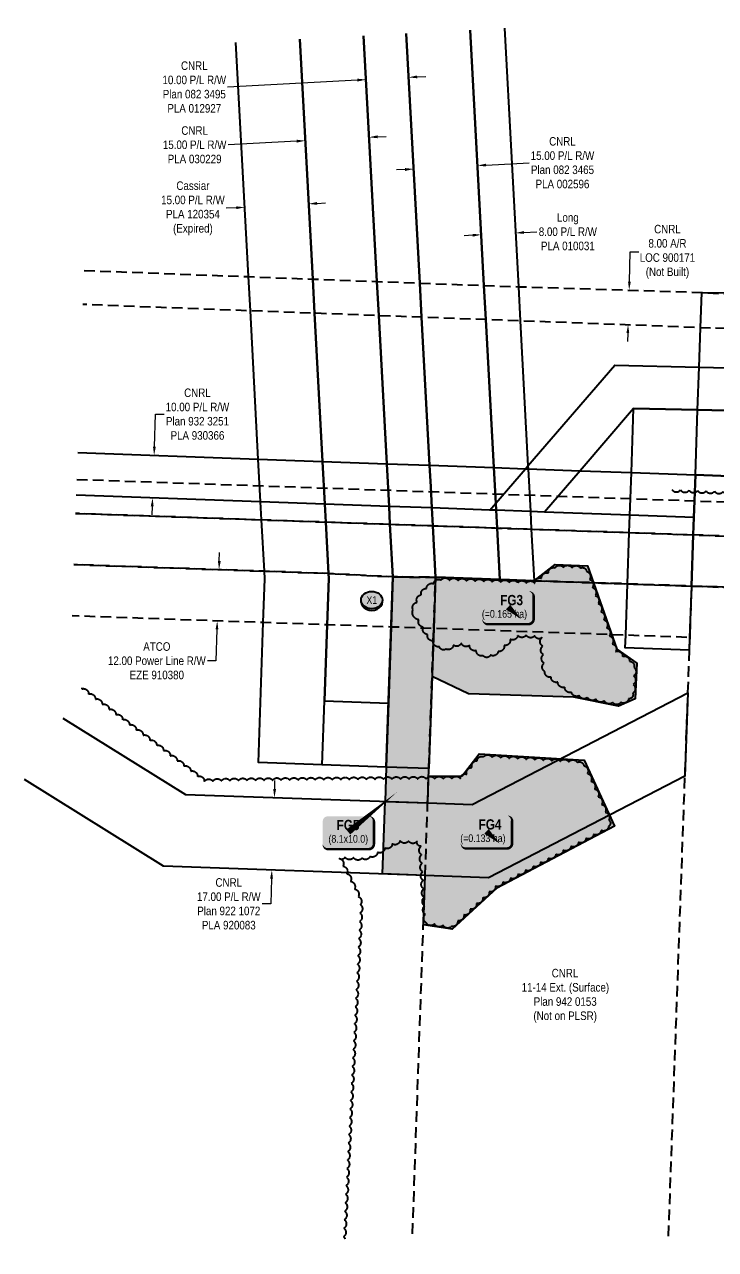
# Model space of a CAD drawing. Extents: x 338924 to 342649, y 6366534 to 6369223.
# Drawn here: x 340470 to 341279, y 6366657 to 6368093 of the extents above; entities that cross this region are included whole.
import ezdxf
from ezdxf.enums import TextEntityAlignment as Align

# ---------------------------------------------------------------- set-up
doc = ezdxf.new("R2010")
doc.units = 0
doc.header["$LTSCALE"] = 5
doc.header["$PDSIZE"] = 0.5
for name, pattern in [('0', [1, 1, 0]), ('foc-ACCESSROAD', [3.75, 2.5, -1.25]), ('foc-FLOWLINE', [3.75, 2.5, -1.25])]:
    doc.linetypes.add(name, pattern=pattern)
doc.layers.get('Defpoints').update_dxf_attribs({"color": 9})
for name, color, linetype in [('C-AR', 13, 'foc-ACCESSROAD'), ('C-RW', 13, 'Continuous'), ('C-WS', 13, 'foc-ACCESSROAD'), ('F-EZE', 190, 'foc-FLOWLINE'), ('F-RW', 190, 'Continuous'), ('P-CROSSINGS', 250, 'Continuous'), ('P-TEMP-BLOCKS', 250, 'Continuous'), ('P-TEMP-BLUE', 146, 'Continuous'), ('P-WORKAREA', 113, 'Continuous'), ('P-WORKAREA-H', 111, 'Continuous'), ('T-BUSH', 110, '0')]:
    doc.layers.add(name, color=color, linetype=linetype)
for name, color, linetype, lineweight in [('C-AR-T', 13, 'Continuous', 9), ('C-RW-T', 13, 'Continuous', 9), ('C-WS-T', 13, 'Continuous', 9), ('F-EZE-T', 190, 'Continuous', 9), ('F-RW-T', 190, 'Continuous', 9)]:
    doc.layers.add(name, color=color, linetype=linetype, lineweight=lineweight)
doc.layers.add('P-TEMP-BLUE-H', color=7, linetype='Continuous', true_color=0x99e6ff)
doc.styles.add('80', font='', dxfattribs={"height": 10})
doc.styles.add('80CG', font='', dxfattribs={"height": 10})
doc.styles.add('80L', font='', dxfattribs={"height": 10})
doc.styles.add('BOLD', font='')
doc.styles.add('Crossing', font='', dxfattribs={"height": 10})
doc.styles.get('80').set_extended_font_data('Arial Narrow')
doc.styles.get('80CG').set_extended_font_data('Arial Narrow')
doc.styles.get('80L').set_extended_font_data('Arial Narrow')
doc.styles.get('BOLD').set_extended_font_data('Arial Narrow', bold=True)
doc.styles.get('Crossing').set_extended_font_data('Arial Narrow')
doc.dimstyles.new('Compass 5 000', dxfattribs={"dimscale": 5, "dimtxt": 9, "dimasz": 2, "dimexe": 0.2, "dimexo": 0.0625, "dimgap": 0.5, "dimtad": 0, "dimtih": 1, "dimtoh": 1, "dimzin": 0, "dimdsep": 46, "dimtxsty": '80CG', "dimcen": 0.1, "dimse1": 1, "dimse2": 1, "dimclrd": 256, "dimclrt": 256, "dimaunit": 1, "dimadec": 4, "dimazin": 0, "dimtfac": 0.06, "dimtofl": 0, "dimtmove": 0, "dimatfit": 1, "dimfxl": 0.2, "dimtolj": 1, "dimtzin": 0, "dimlwd": -1, "dimarcsym": 0})

# ---------------------------------------------------------------- blocks, each defined once
blk = doc.blocks.new('*D56')
at = {"layer": 'C-RW-T', "transparency": 16777216}
for p, q in [((340621.9, 6367597.7), (340623.3, 6367635.9)), ((340623.3, 6367635.9), (340633.3, 6367635.9)), ((340619.4, 6367527.8), (340619, 6367517.8))]:
    blk.add_line(p, q, dxfattribs=at)
for points in [[(340620.3, 6367597.8), (340623.6, 6367597.6), (340621.6, 6367587.7)], [(340617.7, 6367527.9), (340621.1, 6367527.7), (340619.8, 6367537.8)]]:
    blk.add_solid(points, dxfattribs=at)
at = {"layer": 'Defpoints', "color": 0, "transparency": 16777216}
for p in [(340716.3, 6367584.3), (340619.8, 6367537.8), (340714.5, 6367534.4)]:
    blk.add_point(p, dxfattribs=at)
at = {"layer": 'C-RW-T', "transparency": 16777216, "insert": (340672.4, 6367635.9), "char_height": 10, "attachment_point": 5, "style": '80CG'}
blk.add_mtext('\\A1;CNRL\\P10.00 P/L R/W\\PPlan 932 3251\\PPLA 930366', dxfattribs=at)
blk = doc.blocks.new('*D60')
at = {"layer": 'C-AR-T', "transparency": 16777216}
for p, q in [((341178.5, 6367791.2), (341179.6, 6367826.3)), ((341179.6, 6367826.3), (341189.6, 6367826.3)), ((341176.7, 6367731), (341176.3, 6367721))]:
    blk.add_line(p, q, dxfattribs=at)
for points in [[(341176.9, 6367791.3), (341180.2, 6367791.2), (341178.2, 6367781.2)], [(341175, 6367731), (341178.3, 6367730.9), (341177, 6367740.9)]]:
    blk.add_solid(points, dxfattribs=at)
at = {"layer": 'Defpoints', "color": 0, "transparency": 16777216}
for p in [(341101, 6367783.6), (341178.2, 6367781.2), (341099.8, 6367743.4)]:
    blk.add_point(p, dxfattribs=at)
at = {"layer": 'C-AR-T', "transparency": 16777216, "insert": (341223.1, 6367826.3), "char_height": 10, "attachment_point": 5, "style": '80CG'}
blk.add_mtext('\\A1;CNRL\\P8.00 A/R\\PLOC 900171\\P(Not Built)', dxfattribs=at)
blk = doc.blocks.new('*D61')
at = {"layer": 'Defpoints', "color": 0, "transparency": 16777216}
for p in [(340695.5, 6367453.7), (340693.4, 6367393.6), (340695.6, 6367393.5)]:
    blk.add_point(p, dxfattribs=at)
at = {"layer": 'F-EZE-T', "transparency": 16777216}
for p, q in [((340698, 6367463.6), (340698.4, 6367473.6)), ((340695.2, 6367383.5), (340694, 6367346.8)), ((340694, 6367346.8), (340684, 6367346.8))]:
    blk.add_line(p, q, dxfattribs=at)
for points in [[(340696.4, 6367463.7), (340699.7, 6367463.6), (340697.7, 6367453.6)], [(340693.6, 6367383.6), (340696.9, 6367383.5), (340695.6, 6367393.5)]]:
    blk.add_solid(points, dxfattribs=at)
at = {"layer": 'F-EZE-T', "transparency": 16777216, "insert": (340624.8, 6367346.8), "char_height": 10, "attachment_point": 5, "style": '80CG'}
blk.add_mtext('\\A1;ATCO\\P12.00 Power Line R/W\\PEZE 910380', dxfattribs=at)
blk = doc.blocks.new('*D62')
at = {"layer": 'Defpoints', "color": 0, "transparency": 16777216}
for p in [(340802.4, 6367887.2), (340727.6, 6367883.1), (340727.8, 6367878.4)]:
    blk.add_point(p, dxfattribs=at)
at = {"layer": 'F-RW-T', "transparency": 16777216}
for p, q in [((340717.9, 6367877.9), (340706.2, 6367877.2)), ((340812.7, 6367883), (340822.6, 6367883.5))]:
    blk.add_line(p, q, dxfattribs=at)
for points in [[(340717.8, 6367879.5), (340718, 6367876.2), (340727.8, 6367878.4)], [(340812.6, 6367884.6), (340812.8, 6367881.3), (340802.7, 6367882.4)]]:
    blk.add_solid(points, dxfattribs=at)
at = {"layer": 'F-RW-T', "transparency": 16777216, "insert": (340667.1, 6367877.2), "char_height": 10, "attachment_point": 5, "style": '80CG'}
blk.add_mtext('\\A1;Cassiar\\P15.00 P/L R/W\\PPLA 120354\\P(Expired)', dxfattribs=at)
blk = doc.blocks.new('*D63')
at = {"layer": 'C-RW-T', "transparency": 16777216}
for p, q in [((340883.5, 6367961), (340893.5, 6367961.5)), ((340788.7, 6367955.9), (340708.2, 6367951.6))]:
    blk.add_line(p, q, dxfattribs=at)
for points in [[(340883.4, 6367962.7), (340883.6, 6367959.3), (340873.5, 6367960.5)], [(340788.6, 6367957.6), (340788.8, 6367954.2), (340798.7, 6367956.4)]]:
    blk.add_solid(points, dxfattribs=at)
at = {"layer": 'Defpoints', "color": 0, "transparency": 16777216}
for p in [(340798.7, 6367956.4), (340877.5, 6367886.7), (340802.7, 6367882.7)]:
    blk.add_point(p, dxfattribs=at)
at = {"layer": 'C-RW-T', "transparency": 16777216, "insert": (340669.1, 6367951.6), "char_height": 10, "attachment_point": 5, "style": '80CG'}
blk.add_mtext('\\A1;CNRL\\P15.00 P/L R/W\\PPLA 030229', dxfattribs=at)
blk = doc.blocks.new('*D64')
at = {"layer": 'C-RW-T', "transparency": 16777216}
for p, q in [((340929.8, 6368031.3), (340939.8, 6368031.8)), ((340859.9, 6368027.5), (340707.8, 6368019.3))]:
    blk.add_line(p, q, dxfattribs=at)
for points in [[(340929.7, 6368032.9), (340929.9, 6368029.6), (340919.8, 6368030.7)], [(340859.8, 6368029.2), (340859.9, 6368025.8), (340869.8, 6368028)]]:
    blk.add_solid(points, dxfattribs=at)
at = {"layer": 'Defpoints', "color": 0, "transparency": 16777216}
for p in [(340869.8, 6368028), (340875.2, 6367929.6), (340925.1, 6367932.3)]:
    blk.add_point(p, dxfattribs=at)
at = {"layer": 'C-RW-T', "transparency": 16777216, "insert": (340668.7, 6368019.3), "char_height": 10, "attachment_point": 5, "style": '80CG'}
blk.add_mtext('\\A1;CNRL\\P10.00 P/L R/W\\PPlan 082 3495\\PPLA 012927', dxfattribs=at)
blk = doc.blocks.new('*D65')
at = {"layer": 'C-RW-T', "transparency": 16777216}
for p, q in [((341010.5, 6367927.9), (341061.1, 6367930.6)), ((340915.6, 6367922.7), (340905.6, 6367922.2))]:
    blk.add_line(p, q, dxfattribs=at)
for points in [[(340915.5, 6367924.4), (340915.7, 6367921), (340925.6, 6367923.2)], [(341010.4, 6367929.5), (341010.6, 6367926.2), (341000.5, 6367927.3)]]:
    blk.add_solid(points, dxfattribs=at)
at = {"layer": 'Defpoints', "color": 0, "transparency": 16777216}
for p in [(340923.2, 6367967), (340998.1, 6367971.1), (340925.6, 6367923.2)]:
    blk.add_point(p, dxfattribs=at)
at = {"layer": 'C-RW-T', "transparency": 16777216, "insert": (341100.1, 6367930.6), "char_height": 10, "attachment_point": 5, "style": '80CG'}
blk.add_mtext('\\A1;CNRL\\P15.00 P/L R/W\\PPlan 082 3465\\PPLA 002596', dxfattribs=at)
blk = doc.blocks.new('*D66')
at = {"layer": 'Defpoints', "color": 0, "transparency": 16777216}
for p in [(341003.2, 6367877.3), (341043.4, 6367879.5), (341045, 6367848.3)]:
    blk.add_point(p, dxfattribs=at)
at = {"layer": 'F-RW-T', "transparency": 16777216}
for p, q in [((340994.9, 6367845.7), (340984.9, 6367845.1)), ((341055, 6367848.9), (341070.1, 6367849.7))]:
    blk.add_line(p, q, dxfattribs=at)
for points in [[(340994.8, 6367847.3), (340995, 6367844), (341004.9, 6367846.2)], [(341054.9, 6367850.5), (341055.1, 6367847.2), (341045, 6367848.3)]]:
    blk.add_solid(points, dxfattribs=at)
at = {"layer": 'F-RW-T', "transparency": 16777216, "insert": (341106.4, 6367849.7), "char_height": 10, "attachment_point": 5, "style": '80CG'}
blk.add_mtext('\\A1;Long\\P8.00 P/L R/W\\PPLA 010031', dxfattribs=at)
blk = doc.blocks.new('*D71')
at = {"layer": 'C-RW-T', "transparency": 16777216}
for p, q in [((340762.9, 6367196.4), (340763.2, 6367206.4)), ((340759.2, 6367091.5), (340758.2, 6367061.9)), ((340758.2, 6367061.9), (340748.2, 6367061.9))]:
    blk.add_line(p, q, dxfattribs=at)
for points in [[(340761.2, 6367196.5), (340764.5, 6367196.4), (340762.5, 6367186.4)], [(340757.5, 6367091.5), (340760.9, 6367091.4), (340759.6, 6367101.5)]]:
    blk.add_solid(points, dxfattribs=at)
at = {"layer": 'Defpoints', "color": 0, "transparency": 16777216}
for p in [(340752.2, 6367186.8), (340749.2, 6367101.8), (340759.6, 6367101.5)]:
    blk.add_point(p, dxfattribs=at)
at = {"layer": 'C-RW-T', "transparency": 16777216, "insert": (340709.1, 6367061.9), "char_height": 10, "attachment_point": 5, "style": '80CG'}
blk.add_mtext('\\A1;CNRL\\P17.00 P/L R/W\\PPlan 922 1072\\PPLA 920083', dxfattribs=at)
blk = doc.blocks.new('*U75')
at = {"true_color": 0x99e6ff}
h = blk.add_hatch(color=141, dxfattribs=at)
edge = h.paths.add_edge_path()
edge.add_line((-24, -20), (24, -20))
edge.add_arc((24, -14), 6, 270, 360)
edge.add_line((30, -14), (30, 12.5))
edge.add_arc((24, 12.5), 6, 0, 90)
edge.add_line((24, 18.5), (-24, 18.5))
edge.add_arc((-24, 12.5), 6, 90, 180)
edge.add_line((-30, 12.5), (-30, -14))
edge.add_arc((-24, -14), 6, 180, 270)
at = {"flags": 128}
blk.add_lwpolyline([(57, 46.8, 0, 7.5, 0), (0, 0, 0, 0, 0)], format="xyseb", dxfattribs=at)
at = {"color": 250, "flags": 128}
blk.add_lwpolyline([(-24, -20, 3, 3, 0), (24, -20, 3, 3, 0.414214), (30, -14, 3, 3, 0), (30, 12.5, 3, 0, 0.414214), (24, 18.5, 0, 0, 0), (-24, 18.5, 0, 0, 0.414214), (-30, 12.5, 0, 0, 0), (-30, -14, 0, 3, 0.414214)], format="xyseb", close=True, dxfattribs=at)
at = {"color": 250}
for tag, p, height, style in [('TEMP_AREA_W1_001', (-9.2, 2.2), 12, 'BOLD'), ('ENTER_TEXT_001', (-30.7, -12.5), 9, '80')]:
    blk.add_attdef(tag, p, '', height=height, dxfattribs=dict(at, style=style))
blk = doc.blocks.new('xing2')
h = blk.add_hatch(color=50)
h.dxf.hatch_style = 1
edge = h.paths.add_edge_path()
edge.add_ellipse((0, 0), major_axis=(-12.5, 0), ratio=0.816297, start_angle=0, end_angle=360)
h = blk.add_hatch(color=250)
h.dxf.hatch_style = 1
edge = h.paths.add_edge_path()
edge.add_ellipse((0, -2), major_axis=(-12.5, 0), ratio=0.816297, start_angle=0, end_angle=180)
edge.add_line((12.5, -2), (12.5, 0))
edge.add_ellipse((0, 0), major_axis=(-12.5, 0), ratio=0.816297, start_angle=0, end_angle=180, ccw=False)
edge.add_line((-12.5, 0), (-12.5, -2))
at = {"color": 250}
blk.add_ellipse((0, 0), major_axis=(-12.5, 0), ratio=0.816297, dxfattribs=at)
blk.add_ellipse((0, -2), major_axis=(-12.5, 0), ratio=0.816297, start_param=0, end_param=3.141593, dxfattribs=at)
at = {"color": 250, "style": 'Crossing'}
blk.add_attdef('CROSSING', text='', height=9, dxfattribs=at).set_placement((0.1, 0), align=Align.MIDDLE_CENTER)
at = {"color": 250, "style": 'Crossing', "flags": 1}
for tag, p in [('OWNER', (0.1, -12.5)), ('DESCRIPTION', (0.1, -25.8)), ('LOCATION', (0.1, -39.3)), ('DWG_REF', (0.1, -52.8))]:
    blk.add_attdef(tag, text='', height=9, dxfattribs=at).set_placement(p, align=Align.MIDDLE_CENTER)
blk = doc.blocks.new('*U74')
h = blk.add_hatch(color=111)
edge = h.paths.add_edge_path()
edge.add_line((-24, -20), (24, -20))
edge.add_arc((24, -14), 6, 270, 360)
edge.add_line((30, -14), (30, 12.5))
edge.add_arc((24, 12.5), 6, 0, 90)
edge.add_line((24, 18.5), (-24, 18.5))
edge.add_arc((-24, 12.5), 6, 90, 180)
edge.add_line((-30, 12.5), (-30, -14))
edge.add_arc((-24, -14), 6, 180, 270)
at = {"color": 250, "flags": 128}
blk.add_lwpolyline([(-24, -20, 3, 3, 0), (24, -20, 3, 3, 0.414214), (30, -14, 3, 3, 0), (30, 12.5, 3, 0, 0.414214), (24, 18.5, 0, 0, 0), (-24, 18.5, 0, 0, 0.414214), (-30, 12.5, 0, 0, 0), (-30, -14, 0, 3, 0.414214)], format="xyseb", close=True, dxfattribs=at)
at = {"flags": 128}
blk.add_lwpolyline([(15.3, -14.1, 0, 7.5, 0), (0, 0, 0, 0, 0)], format="xyseb", dxfattribs=at)
at = {"color": 250}
for tag, p, height, style in [('TEMP_AREA_W1_001', (-9.2, 2.2), 12, 'BOLD'), ('ENTER_TEXT_001', (-30.7, -12.5), 9, '80')]:
    blk.add_attdef(tag, p, '', height=height, dxfattribs=dict(at, style=style))

msp = doc.modelspace()

# ---------------------------------------------------------------- hatches: boundary and pattern name
at = {"layer": 'P-TEMP-BLUE-H'}
h = msp.add_hatch(color=256, dxfattribs=at)
h.dxf.hatch_style = 1
h.paths.add_polyline_path([(340943.595, 6367220.545), (340893.636, 6367222.293), (340892.222, 6367181.887), (340942.182, 6367180.142)])
at = {"layer": 'P-WORKAREA-H'}
h = msp.add_hatch(color=256, dxfattribs=at)
h.dxf.hatch_style = 1
h.paths.add_polyline_path([(340947.366, 6367328.358), (340943.595, 6367220.545), (340893.636, 6367222.293), (340901.433, 6367445.171), (340951.44, 6367444.804), (341066.763, 6367440.631), (341091.647, 6367459.724), (341129.315, 6367458.198), (341163.742, 6367360.523), (341187.165, 6367343.98), (341185.224, 6367302.264), (341165.813, 6367293.533), (341113.402, 6367304.204), (340990.14, 6367308.085)])
h = msp.add_hatch(color=256, dxfattribs=at)
h.dxf.hatch_style = 1
h.paths.add_polyline_path([(340937.182, 6367037.264), (340939.209, 6367095.203), (340889.25, 6367096.947), (340892.222, 6367181.887), (340942.181, 6367180.142), (340943.278, 6367211.5), (340982.721, 6367211.858), (341002.4, 6367237.675), (341125.393, 6367230.299), (341161.061, 6367152.848), (341023.309, 6367080.315), (340970.783, 6367032.139)])

# ---------------------------------------------------------------- linework, layer by layer
at = {"layer": 'C-AR', "flags": 128}
for points in [[(340539.569, 6367804.349), (340732.212, 6367797.091), (340807.424, 6367794.261), (340882.635, 6367791.419), (340932.883, 6367789.563), (341008.118, 6367786.731), (341048.402, 6367785.267), (341263.277, 6367778.568), (341313.279, 6367775.313), (341348.247, 6367773.998), (341866.743, 6367754.523), (342011.8, 6367749.078), (342142.065, 6367745.093), (342144.266, 6367744.105), (342212.087, 6367741.561), (342236.982, 6367740.629), (342548.815, 6367728.519)], [(342547.438, 6367688.975), (342210.651, 6367701.634), (342175.794, 6367702.943), (342108.344, 6367705.476), (342013.597, 6367709.043), (341924.615, 6367712.387), (341793.787, 6367717.298), (341346.758, 6367734.077), (341311.788, 6367735.392), (341261.828, 6367737.269), (341050.538, 6367745.203), (341010.28, 6367746.677), (340935.043, 6367749.505), (340884.797, 6367751.365), (340809.584, 6367754.193), (340734.368, 6367757.029), (340538.174, 6367764.416)], [(340531.016, 6367559.465), (341179.714, 6367536.899), (341304.646, 6367532.557), (342005.062, 6367508.2), (342540.496, 6367489.568)], [(342539.104, 6367449.603), (342003.673, 6367468.232), (341303.258, 6367492.589), (341178.321, 6367496.934), (340529.62, 6367519.5)], [(340529.625, 6367519.618), (340747.553, 6367512.03), (340822.783, 6367509.409), (340897.999, 6367506.782), (340948.192, 6367505.04), (341023.381, 6367502.417), (341063.557, 6367501.012), (341178.336, 6367497.009), (341253.305, 6367494.382), (341303.269, 6367492.632), (341338.242, 6367491.432), (342167.658, 6367462.548), (342202.627, 6367461.317), (342539.105, 6367449.611)], [(342537.016, 6367389.627), (342200.525, 6367401.331), (342165.555, 6367402.547), (342050.604, 6367406.549), (341336.144, 6367431.421), (341301.17, 6367432.635), (341251.211, 6367434.375), (341176.266, 6367436.982), (341066.763, 6367440.631), (341026.648, 6367441.965), (340951.44, 6367444.804), (340901.266, 6367445.172), (340826.04, 6367449.169), (340750.81, 6367451.786), (340527.527, 6367459.554)]]:
    msp.add_lwpolyline(points, dxfattribs=at)
at = {"layer": 'C-RW', "flags": 128}
for points in [[(340867.058, 6368079.472), (340882.635, 6367791.419), (340884.797, 6367751.365), (340894.176, 6367577.833), (340896.871, 6367527.745), (340897.999, 6367506.782), (340901.266, 6367445.172), (340899.379, 6367386.4), (340896.284, 6367297.23), (340893.636, 6367222.293), (340818.702, 6367224.912), (340821.324, 6367299.847), (340824.444, 6367389.016), (340826.348, 6367443.455), (340826.04, 6367449.169), (340822.783, 6367509.409), (340821.651, 6367530.473), (340818.951, 6367580.557), (340809.584, 6367754.193), (340807.424, 6367794.261), (340792.28, 6368075.485)], [(340916.98, 6368082.134), (340932.883, 6367789.563), (340935.043, 6367749.505), (340944.402, 6367576.042), (340945.762, 6367550.579), (340947.078, 6367526.056), (340948.192, 6367505.04), (340951.44, 6367444.804), (340949.336, 6367384.653), (340943.595, 6367220.545), (340893.636, 6367222.293), (340896.284, 6367297.23), (340899.379, 6367386.4), (340901.266, 6367445.172), (340897.999, 6367506.782), (340896.871, 6367527.745), (340894.176, 6367577.833), (340884.797, 6367751.365), (340882.635, 6367791.419), (340867.058, 6368079.472)], [(340991.87, 6368086.127), (341008.118, 6367786.731), (341010.28, 6367746.677), (341019.622, 6367573.315), (341021.824, 6367531.411), (341022.295, 6367523.221), (341023.381, 6367502.417), (341026.648, 6367441.965), (340951.44, 6367444.804), (340948.192, 6367505.04), (340947.078, 6367526.056), (340945.762, 6367550.579), (340944.402, 6367576.042), (340935.043, 6367749.505), (340932.883, 6367789.563), (340916.98, 6368082.134)], [(341301.17, 6367432.635), (341251.211, 6367434.375), (341253.305, 6367494.382), (341254.021, 6367514.846), (341254.703, 6367534.292), (341255.78, 6367564.717), (341258.448, 6367640.88), (341260.203, 6367690.964), (341261.828, 6367737.269), (341263.277, 6367778.568), (341313.388, 6367778.174)], [(341308.303, 6367639.835), (341258.448, 6367640.88), (341183.451, 6367642.458), (341120.757, 6367569.665), (341078.966, 6367521.171), (341062.452, 6367521.756), (341022.295, 6367523.221), (341015.019, 6367523.49), (341021.824, 6367531.411), (341056.784, 6367571.978), (341059.599, 6367575.246), (341161.249, 6367693.284), (341260.203, 6367690.964), (341310.096, 6367689.792)], [(341305.729, 6367562.979), (341255.78, 6367564.717), (341254.703, 6367534.292), (341254.021, 6367514.846), (341253.305, 6367494.382), (341251.211, 6367434.375), (341249.105, 6367374.187), (341248.588, 6367359.425), (341173.646, 6367362.037), (341174.164, 6367376.802), (341176.266, 6367436.982), (341178.336, 6367497.009), (341179.084, 6367517.553), (341179.748, 6367536.893), (341180.836, 6367567.487), (341183.451, 6367642.458), (341258.448, 6367640.88), (341308.303, 6367639.835)], [(340532.116, 6367590.962), (340743.723, 6367583.282), (340818.951, 6367580.557), (340894.176, 6367577.833), (340944.402, 6367576.042), (341019.622, 6367573.315), (341056.784, 6367571.978), (341059.779, 6367571.871), (341120.757, 6367569.665), (341180.836, 6367567.487), (341255.78, 6367564.717), (341305.729, 6367562.979)], [(341301.17, 6367432.635), (341251.211, 6367434.375), (341253.305, 6367494.382), (341254.021, 6367514.846), (341179.084, 6367517.553), (341078.966, 6367521.171), (341062.452, 6367521.756), (341022.295, 6367523.221), (341015.019, 6367523.49), (340947.078, 6367526.056), (340896.871, 6367527.745), (340821.651, 6367530.473), (340746.424, 6367533.195), (340530.372, 6367541.026)], [(340514.827, 6367279.696), (340658.208, 6367190.058), (340942.182, 6367180.142), (340994.235, 6367178.324), (341246.831, 6367309.215), (341243.422, 6367211.736), (341013.534, 6367092.604), (340939.209, 6367095.203), (340632.457, 6367105.915), (340469.769, 6367207.621)]]:
    msp.add_lwpolyline(points, dxfattribs=at)
at = {"layer": 'C-WS'}
msp.add_line((341251.212, 6367434.388), (341223.906, 6366670.237), dxfattribs=at)
msp.add_lwpolyline([(340924.452, 6366675.275), (340939.142, 6367095.142), (340942.116, 6367180.1), (340943.528, 6367220.512), (340949.27, 6367384.655), (340951.375, 6367444.82), (341026.599, 6367441.98), (341066.723, 6367440.645), (341176.25, 6367436.996), (341251.212, 6367434.388), (341301.181, 6367432.648), (341336.163, 6367431.434), (342050.779, 6367406.556), (342048.153, 6367331.626), (342024.544, 6366656.766)], dxfattribs=at)
at = {"layer": 'F-EZE', "flags": 128}
msp.add_lwpolyline([(340527.527, 6367459.554), (340750.81, 6367451.786), (340826.04, 6367449.169), (340901.266, 6367445.172), (340951.44, 6367444.804), (341026.648, 6367441.965), (341066.763, 6367440.631), (341176.266, 6367436.982), (341251.211, 6367434.375), (341249.105, 6367374.187), (341174.164, 6367376.802), (340949.336, 6367384.653), (340899.379, 6367386.4), (340824.444, 6367389.016), (340749.508, 6367391.632), (340525.428, 6367399.458)], dxfattribs=at)
at = {"layer": 'F-RW', "flags": 128}
for points in [[(341032.246, 6368088.28), (341048.402, 6367785.267), (341050.538, 6367745.203), (341059.599, 6367575.246), (341059.779, 6367571.871), (341062.452, 6367521.756), (341063.557, 6367501.012), (341066.763, 6367440.631), (341026.648, 6367441.965), (341023.381, 6367502.417), (341022.295, 6367523.221), (341021.824, 6367531.411), (341019.622, 6367573.315), (341010.28, 6367746.677), (341008.118, 6367786.731), (340991.87, 6368086.127)], [(340792.28, 6368075.485), (340807.424, 6367794.261), (340809.584, 6367754.193), (340818.951, 6367580.557), (340821.651, 6367530.473), (340822.783, 6367509.409), (340826.04, 6367449.169), (340826.348, 6367443.455), (340824.444, 6367389.016), (340821.324, 6367299.847), (340896.284, 6367297.23), (340893.636, 6367222.293), (340818.702, 6367224.912), (340743.766, 6367227.529), (340749.508, 6367391.632), (340751.297, 6367442.773), (340750.81, 6367451.786), (340747.553, 6367512.03), (340746.424, 6367533.195), (340743.723, 6367583.282), (340734.368, 6367757.029), (340732.212, 6367797.091), (340717.48, 6368071.497)]]:
    msp.add_lwpolyline(points, dxfattribs=at)
at = {"layer": 'P-TEMP-BLUE'}
msp.add_lwpolyline([(340943.595, 6367220.545), (340893.636, 6367222.293), (340892.222, 6367181.887), (340942.182, 6367180.142)], close=True, dxfattribs=at)
msp.add_lwpolyline([(340943.595, 6367220.545), (340893.636, 6367222.293), (340892.222, 6367181.887), (340942.182, 6367180.142)], close=True, dxfattribs=at)
at = {"layer": 'P-WORKAREA'}
for points in [[(340947.366, 6367328.358), (340943.595, 6367220.545), (340893.636, 6367222.293), (340901.433, 6367445.171), (340951.44, 6367444.804), (341066.763, 6367440.631), (341091.647, 6367459.724), (341129.315, 6367458.198), (341163.742, 6367360.523), (341187.165, 6367343.98), (341185.224, 6367302.264), (341165.813, 6367293.533), (341113.402, 6367304.204), (340990.14, 6367308.085)], [(340937.182, 6367037.264), (340939.209, 6367095.203), (340889.25, 6367096.947), (340892.222, 6367181.887), (340942.181, 6367180.142), (340943.278, 6367211.5), (340982.721, 6367211.858), (341002.4, 6367237.675), (341125.393, 6367230.299), (341161.061, 6367152.848), (341023.309, 6367080.315), (340970.783, 6367032.139)]]:
    msp.add_lwpolyline(points, close=True, dxfattribs=at)
at = {"layer": 'T-BUSH', "flags": 128}
for points in [[(341228.392, 6367547.462, 0.52056705), (341238.383, 6367547.09, 0.52056705), (341248.374, 6367546.718, 0.52056705), (341258.365, 6367546.347, 0.52056705), (341268.355, 6367545.975, 0.52056705), (341278.346, 6367545.603, 0.52056705), (341288.337, 6367545.231, 0.52056705), (341298.328, 6367544.86, 0.52056705), (341308.319, 6367544.488, 0.52056705), (341318.31, 6367544.116, 0.52056705), (341328.301, 6367543.744, 0.52056705), (341338.292, 6367543.373, 0.52056705), (341348.283, 6367543.001, 0.52056705), (341358.274, 6367542.629, 0.52056705), (341368.265, 6367542.258, 0.52056705), (341378.255, 6367541.886, 0.52056705), (341388.246, 6367541.514, 0.52056705), (341398.237, 6367541.142, 0.52056705), (341408.228, 6367540.771, 0.52056705), (341418.219, 6367540.399, 0.52056705), (341428.21, 6367540.027, 0.52056705), (341438.201, 6367539.655, 0.52056705), (341448.192, 6367539.284, 0.52056705), (341458.183, 6367538.912, 0.52056705), (341468.174, 6367538.54, 0.52056705), (341478.165, 6367538.168, 0.52056705), (341488.155, 6367537.797, 0.52056705), (341498.146, 6367537.425, 0.52056705), (341508.137, 6367537.053, 0.52056705), (341518.128, 6367536.681, 0.52056705), (341528.119, 6367536.31, 0.52056705), (341538.11, 6367535.938, 0.52056705), (341548.101, 6367535.566, 0.52056705), (341558.092, 6367535.195, 0.52056705), (341568.083, 6367534.823, 0.52056705), (341578.074, 6367534.451, 0.52056705), (341588.064, 6367534.079, 0.52056705), (341598.055, 6367533.708, 0.52056705), (341608.046, 6367533.336, 0.52056705), (341618.037, 6367532.964, 0.52056705), (341628.028, 6367532.592, 0.52056705), (341638.019, 6367532.221, 0.52056705), (341648.01, 6367531.849, 0.52056705), (341658.001, 6367531.477, 0.52056705), (341667.992, 6367531.105, 0.52056705), (341677.983, 6367530.734, 0.52056705), (341687.974, 6367530.362, 0.52056705), (341697.964, 6367529.99, 0.52056705), (341707.955, 6367529.619, 0.52056705), (341717.946, 6367529.247, 0.52056705), (341727.937, 6367528.875, 0.52056705), (341737.928, 6367528.503, 0.52056705), (341747.919, 6367528.132, 0.52056705), (341757.91, 6367527.76, 0.52056705), (341767.901, 6367527.388, 0.52056705), (341777.892, 6367527.016, 0.52056705), (341787.883, 6367526.645, 0.52056705), (341797.874, 6367526.273, 0.52056705), (341807.864, 6367525.901, 0.52056705), (341817.855, 6367525.529, 0.52056705), (341827.846, 6367525.158, 0.52056705), (341837.837, 6367524.786, 0.52056705), (341847.828, 6367524.414, 0.52056705), (341857.819, 6367524.042, 0.52056705), (341867.81, 6367523.671, 0.52056705), (341877.801, 6367523.299, 0.52056705), (341887.792, 6367522.927, 0.52056705), (341897.783, 6367522.556, 0.52056705), (341907.774, 6367522.184, 0.52056705), (341917.764, 6367521.812, 0.52056705), (341928.582, 6367521.41, 0.52056705)], [(340536.867, 6367314.949, -0.04386151), (340536.922, 6367313.882, -0.52056705), (340544.896, 6367307.852, -0.52056705), (340552.87, 6367301.821, -0.52056705), (340560.845, 6367295.791, -0.52056705), (340568.819, 6367289.76, -0.52056705), (340576.793, 6367283.73, -0.52056705), (340584.768, 6367277.699, -0.52056705), (340592.742, 6367271.669, -0.52056705), (340600.716, 6367265.638, -0.52056705), (340608.691, 6367259.608, -0.52056705), (340616.665, 6367253.577, -0.52056705), (340624.639, 6367247.547, -0.52056705), (340632.614, 6367241.516, -0.52056705), (340640.588, 6367235.486, -0.52056705), (340648.562, 6367229.455, -0.52056705), (340656.536, 6367223.425, -0.52056705), (340664.511, 6367217.394, -0.52056705), (340672.485, 6367211.364, -0.52056705), (340680.488, 6367205.422, -0.52056705), (340690.481, 6367205.73, -0.52056705), (340700.474, 6367206.039, -0.52056705), (340710.467, 6367206.347, -0.52056705), (340720.464, 6367206.475, -0.52056705), (340730.461, 6367206.566, -0.52056705), (340740.458, 6367206.657, -0.52056705), (340750.456, 6367206.748, -0.52056705), (340760.453, 6367206.839, -0.52056705), (340770.451, 6367206.93, -0.52056705), (340780.448, 6367207.02, -0.52056705), (340790.445, 6367207.111, -0.52056705), (340800.443, 6367207.202, -0.52056705), (340810.44, 6367207.293, -0.52056705), (340820.438, 6367207.384, -0.52056705), (340830.435, 6367207.475, -0.52056705), (340840.432, 6367207.566, -0.52056705), (340850.43, 6367207.656, -0.52056705), (340860.427, 6367207.747, -0.52056705), (340870.425, 6367207.838, -0.52056705), (340880.422, 6367207.929, -0.52056705), (340890.419, 6367208.02, -0.52056705), (340900.417, 6367208.111, -0.52056705), (340910.414, 6367208.201, -0.52056705), (340920.412, 6367208.292, -0.52056705), (340930.409, 6367208.383, -0.52056705), (340940.407, 6367208.474, -0.52056705), (340950.404, 6367208.565, -0.52056705), (340960.401, 6367208.656, -0.52056705), (340970.399, 6367208.746, -0.52056705), (340980.396, 6367208.837, -0.52056705), (340987.961, 6367213.785, -0.52056705), (340994.022, 6367221.736, -0.52056705), (341000.083, 6367229.687, -0.52056705), (341007.649, 6367234.355, -0.52056705), (341017.629, 6367233.757, -0.52056705), (341027.609, 6367233.158, -0.52056705), (341037.588, 6367232.56, -0.52056705), (341047.568, 6367231.961, -0.52056705), (341057.548, 6367231.363, -0.52056705), (341067.528, 6367230.764, -0.52056705), (341077.508, 6367230.166, -0.52056705), (341087.488, 6367229.567, -0.52056705), (341097.468, 6367228.969, -0.52056705), (341107.448, 6367228.37, -0.52056705), (341117.428, 6367227.772, -0.52056705), (341125.091, 6367223.784, -0.52056705), (341129.273, 6367214.703, -0.52056705), (341133.455, 6367205.622, -0.52056705), (341137.637, 6367196.54, -0.52056705), (341141.819, 6367187.459, -0.52056705), (341146.001, 6367178.378, -0.52056705), (341150.183, 6367169.297, -0.52056705), (341154.366, 6367160.216, -0.52056705), (341154.183, 6367152.616, -0.52056705), (341145.337, 6367147.958, -0.52056705), (341136.491, 6367143.3, -0.52056705), (341127.644, 6367138.642, -0.52056705), (341118.798, 6367133.984, -0.52056705), (341109.951, 6367129.326, -0.52056705), (341101.105, 6367124.668, -0.52056705), (341092.258, 6367120.01, -0.52056705), (341083.412, 6367115.352, -0.52056705), (341074.566, 6367110.694, -0.52056705), (341065.719, 6367106.036, -0.52056705), (341056.873, 6367101.378, -0.52056705), (341048.026, 6367096.72, -0.52056705), (341039.18, 6367092.062, -0.52056705), (341030.334, 6367087.404, -0.52056705), (341021.501, 6367082.727, -0.52056705), (341014.133, 6367075.969, -0.52056705), (341006.765, 6367069.211, -0.52056705), (340999.397, 6367062.453, -0.52056705), (340992.029, 6367055.695, -0.52056705), (340984.661, 6367048.937, -0.52056705), (340977.293, 6367042.179, -0.52056705), (340969.925, 6367035.421, -0.52056705), (340960.079, 6367036.806, -0.52056705), (340950.195, 6367038.313, -0.52056705), (340940.312, 6367039.821, -0.52056705), (340939.427, 6367049.555, -0.52056705), (340938.81, 6367059.534, -0.52056705), (340938.193, 6367069.513, -0.52056705), (340937.576, 6367079.491, -0.52056705), (340936.958, 6367089.47, -0.52056705), (340936.341, 6367099.449, -0.52056705), (340935.724, 6367109.428, -0.52056705), (340935.107, 6367119.406, -0.52056705), (340934.49, 6367129.385, -0.52056705), (340929.747, 6367135.126, -0.52056705), (340919.755, 6367135.475, -0.52056705), (340909.763, 6367135.825, -0.52056705), (340900.762, 6367132.139, -0.52056705), (340892.069, 6367127.201, -0.52056705), (340883.375, 6367122.264, -0.52056705), (340874.682, 6367117.327, -0.52056705), (340865.267, 6367115.472, -0.52056705), (340855.286, 6367116.042, -0.52056705), (340845.304, 6367116.612, -0.52056705), (340838.434, 6367115.134, -0.52056705), (340842.907, 6367106.193, -0.52056705), (340847.38, 6367097.251, -0.52056705), (340851.853, 6367088.31, -0.52056705), (340856.325, 6367079.368, -0.52056705), (340860.798, 6367070.427, -0.52056705), (340863.345, 6367061.082, -0.52056705), (340862.836, 6367051.097, -0.52056705), (340862.326, 6367041.113, -0.52056705), (340861.816, 6367031.128, -0.52056705), (340861.306, 6367021.143, -0.52056705), (340860.796, 6367011.158, -0.52056705), (340860.286, 6367001.173, -0.52056705), (340859.776, 6366991.188, -0.52056705), (340859.267, 6366981.204, -0.52056705), (340858.757, 6366971.219, -0.52056705), (340858.247, 6366961.234, -0.52056705), (340857.737, 6366951.249, -0.52056705), (340857.227, 6366941.264, -0.52056705), (340856.717, 6366931.28, -0.52056705), (340856.208, 6366921.295, -0.52056705), (340855.698, 6366911.31, -0.52056705), (340855.188, 6366901.325, -0.52056705), (340854.678, 6366891.34, -0.52056705), (340854.168, 6366881.356, -0.52056705), (340853.658, 6366871.371, -0.52056705), (340853.149, 6366861.386, -0.52056705), (340852.639, 6366851.401, -0.52056705), (340852.129, 6366841.416, -0.52056705), (340851.619, 6366831.432, -0.52056705), (340851.109, 6366821.447, -0.52056705), (340850.599, 6366811.462, -0.52056705), (340850.09, 6366801.477, -0.52056705), (340849.58, 6366791.492, -0.52056705), (340849.07, 6366781.507, -0.52056705), (340848.56, 6366771.523, -0.52056705), (340848.05, 6366761.538, -0.52056705), (340847.54, 6366751.553, -0.52056705), (340847.031, 6366741.568, -0.52056705), (340846.521, 6366731.583, -0.52056705), (340846.011, 6366721.599, -0.52056705), (340845.501, 6366711.614, -0.52056705), (340844.991, 6366701.629, -0.52056705), (340844.481, 6366691.644, -0.52056705), (340843.972, 6366681.659, -0.52056705), (340843.462, 6366671.675, -0.12398616), (340845.294, 6366669.324)]]:
    msp.add_lwpolyline(points, format="xyb", dxfattribs=at)
msp.add_lwpolyline([(340925.046, 6367406.606, -0.52056705), (340929.822, 6367415.389, -0.52056705), (340934.598, 6367424.173, -0.52056705), (340940.812, 6367431.647, -0.52056705), (340949.11, 6367437.224, -0.52056705), (340957.755, 6367441.582, -0.52056705), (340967.746, 6367441.221, -0.52056705), (340977.738, 6367440.86, -0.52056705), (340987.729, 6367440.499, -0.52056705), (340997.72, 6367440.138, -0.52056705), (341007.712, 6367439.777, -0.52056705), (341017.703, 6367439.416, -0.52056705), (341027.694, 6367439.055, -0.52056705), (341037.685, 6367438.693, -0.52056705), (341047.677, 6367438.332, -0.52056705), (341057.668, 6367437.971, -0.52056705), (341067.659, 6367437.61, -0.52056705), (341075.598, 6367443.675, -0.52056705), (341083.53, 6367449.761, -0.52056705), (341091.462, 6367455.847, -0.52056705), (341101.163, 6367456.354, -0.52056705), (341111.153, 6367455.949, -0.52056705), (341121.142, 6367455.544, -0.52056705), (341128.465, 6367451.53, -0.52056705), (341131.789, 6367442.101, -0.52056705), (341135.112, 6367432.671, -0.52056705), (341138.436, 6367423.242, -0.52056705), (341141.759, 6367413.813, -0.52056705), (341145.083, 6367404.384, -0.52056705), (341148.406, 6367394.954, -0.52056705), (341151.73, 6367385.525, -0.52056705), (341155.053, 6367376.096, -0.52056705), (341158.377, 6367366.667, -0.52056705), (341162.411, 6367357.775, -0.52056705), (341170.578, 6367352.007, -0.52056705), (341178.744, 6367346.239, -0.52056705), (341183.918, 6367339.009, -0.52056705), (341183.453, 6367329.022, -0.52056705), (341182.989, 6367319.035, -0.52056705), (341182.524, 6367309.048, -0.52056705), (341177.582, 6367302.106, -0.52056705), (341168.464, 6367298.005, -0.52056705), (341158.892, 6367297.982, -0.52056705), (341149.095, 6367299.976, -0.52056705), (341139.298, 6367301.971, -0.52056705), (341129.501, 6367303.966, -0.52056705), (341119.705, 6367305.961, -0.52056705), (341110.756, 6367309.86, -0.52056705), (341102.722, 6367315.81, -0.52056705), (341094.689, 6367321.761, -0.52056705), (341086.655, 6367327.712, -0.52056705), (341079.39, 6367334.091, -0.52056705), (341078.566, 6367344.055, -0.52056705), (341077.742, 6367354.019, -0.52056705), (341076.918, 6367363.983, -0.52056705), (341076.095, 6367373.947, -0.52056705), (341067.492, 6367376.061, -0.52056705), (341057.521, 6367376.793, -0.52056705), (341047.755, 6367376.536, -0.52056705), (341038.888, 6367371.916, -0.52056705), (341031.807, 6367364.862, -0.52056705), (341024.736, 6367357.794, -0.52056705), (341015.922, 6367353.423, -0.52056705), (341006.999, 6367352.75, -0.52056705), (340999.082, 6367358.855, -0.52056705), (340991.164, 6367364.96, -0.52056705), (340981.477, 6367367.356, -0.52056705), (340972.335, 6367365.298, -0.52056705), (340963.557, 6367360.512, -0.52056705), (340955.75, 6367363.365, -0.52056705), (340948.45, 6367370.196, -0.52056705), (340941.946, 6367377.662, -0.52056705), (340936.905, 6367386.296, -0.52056705), (340931.864, 6367394.93, -0.52056705)], format="xyb", close=True, dxfattribs=at)

# ---------------------------------------------------------------- block references
at = {"layer": 'P-CROSSINGS', "xscale": 0.999782, "yscale": 0.999782, "zscale": 0.999782}
msp.add_blockref('xing2', (340876.613, 6367418.006), dxfattribs=at).add_auto_attribs({'CROSSING': 'X1'})
at = {"layer": 'P-TEMP-BLOCKS'}
for p, values in [((341036.326, 6367409.791), {'TEMP_AREA_W1_001': 'FG3', 'ENTER_TEXT_001': '(=0.165 ha)'}), ((341011.051, 6367146.847), {'TEMP_AREA_W1_001': 'FG4', 'ENTER_TEXT_001': '(=0.133 ha)'})]:
    msp.add_blockref('*U74', p, dxfattribs=at).add_auto_attribs(values)
ref = msp.add_blockref('*U75', (340849.141, 6367146.061), dxfattribs=at)
ref.add_attrib('TEMP_AREA_W1_001', 'FG5', (340835.471, 6367148.326), dxfattribs={"layer": '0', "color": 250, "height": 12, "style": 'BOLD'})
ref.add_attrib('ENTER_TEXT_001', '(8.1x10.0)', (340825.932, 6367133.591), dxfattribs={"layer": '0', "color": 250, "height": 9, "style": '80'})

# ---------------------------------------------------------------- dimensions: what is measured, and where the dimension line sits
at = {"layer": 'C-AR-T'}
dim = msp.add_linear_dim(base=(341178.225, 6367781.219), p1=(341099.784, 6367743.354), p2=(341101.039, 6367783.626), angle=88.214281, text='CNRL\\P8.00 A/R\\PLOC 900171\\P(Not Built)', dimstyle='Compass 5 000', override={"dimtxt": 10}, dxfattribs=at)
dim.commit()
dim.dimension.update_dxf_attribs({"geometry": '*D60', "text_midpoint": (341223.144, 6367826.328), "dimtype": 161})
at = {"layer": 'C-RW-T'}
for base, p1, p2, angle, text, picture, middle in [((340869.839, 6368028.042), (340925.124, 6367932.311), (340875.162, 6367929.609), 183.095182, 'CNRL\\P10.00 P/L R/W\\PPlan 082 3495\\PPLA 012927', '*D64', (340668.689, 6368019.278)), ((340925.617, 6367923.241), (340998.112, 6367971.109), (340923.236, 6367967.039), 183.111242, 'CNRL\\P15.00 P/L R/W\\PPlan 082 3465\\PPLA 002596', '*D65', (341100.138, 6367930.603)), ((340798.692, 6367956.426), (340877.481, 6367886.716), (340802.663, 6367882.687), 183.082514, 'CNRL\\P15.00 P/L R/W\\PPLA 030229', '*D63', (340669.139, 6367951.554)), ((340619.755, 6367537.786), (340716.343, 6367584.275), (340714.534, 6367534.351), 267.924108, 'CNRL\\P10.00 P/L R/W\\PPlan 932 3251\\PPLA 930366', '*D56', (340672.399, 6367635.934)), ((340759.561, 6367101.476), (340752.163, 6367186.778), (340749.197, 6367101.838), 267.999895, 'CNRL\\P17.00 P/L R/W\\PPlan 922 1072\\PPLA 920083', '*D71', (340709.093, 6367061.898))]:
    dim = msp.add_linear_dim(base=base, p1=p1, p2=p2, angle=angle, text=text, dimstyle='Compass 5 000', override={"dimtxt": 10}, dxfattribs=at)
    dim.commit()
    dim.dimension.update_dxf_attribs({"geometry": picture, "text_midpoint": middle, "dimtype": 161})
at = {"layer": 'F-EZE-T'}
dim = msp.add_linear_dim(base=(340695.582, 6367393.516), p1=(340695.509, 6367453.71), p2=(340693.41, 6367393.592), angle=267.999735, text='ATCO\\P12.00 Power Line R/W\\PEZE 910380', dimstyle='Compass 5 000', override={"dimtxt": 10}, dxfattribs=at)
dim.commit()
dim.dimension.update_dxf_attribs({"geometry": '*D61', "text_midpoint": (340624.81, 6367346.798), "dimtype": 161})
at = {"layer": 'F-RW-T'}
for base, p1, p2, angle, text, picture, middle in [((340727.846, 6367878.401), (340802.421, 6367887.166), (340727.592, 6367883.148), 183.072977, 'Cassiar\\P15.00 P/L R/W\\PPLA 120354\\P(Expired)', '*D62', (340667.08, 6367877.237)), ((341045.039, 6367848.338), (341003.202, 6367877.317), (341043.38, 6367879.459), 3.05204, 'Long\\P8.00 P/L R/W\\PPLA 010031', '*D66', (341106.366, 6367849.673))]:
    dim = msp.add_linear_dim(base=base, p1=p1, p2=p2, angle=angle, text=text, dimstyle='Compass 5 000', override={"dimtxt": 10}, dxfattribs=at)
    dim.commit()
    dim.dimension.update_dxf_attribs({"geometry": picture, "text_midpoint": middle, "dimtype": 161})

# ---------------------------------------------------------------- next in the draw order: texts
at = {"layer": 'C-WS-T', "insert": (341051.615, 6366985.737), "char_height": 9.99782, "attachment_point": 1, "style": '80L', "bg_fill": 3, "box_fill_scale": 1.1, "bg_fill_color": 256, "bg_fill_transparency": 0}
msp.add_mtext_dynamic_manual_height_columns('\\pi35.85391;CNRL\\P\\pi0.66377;11-14 Ext. (Surface)\\P\\pi14.72278;Plan 942 0153\\P\\pi14.40907;(Not on PLSR)', width=101.89906, gutter_width=49.989, heights=[0], dxfattribs=at)

doc.saveas('drawing.dxf')
